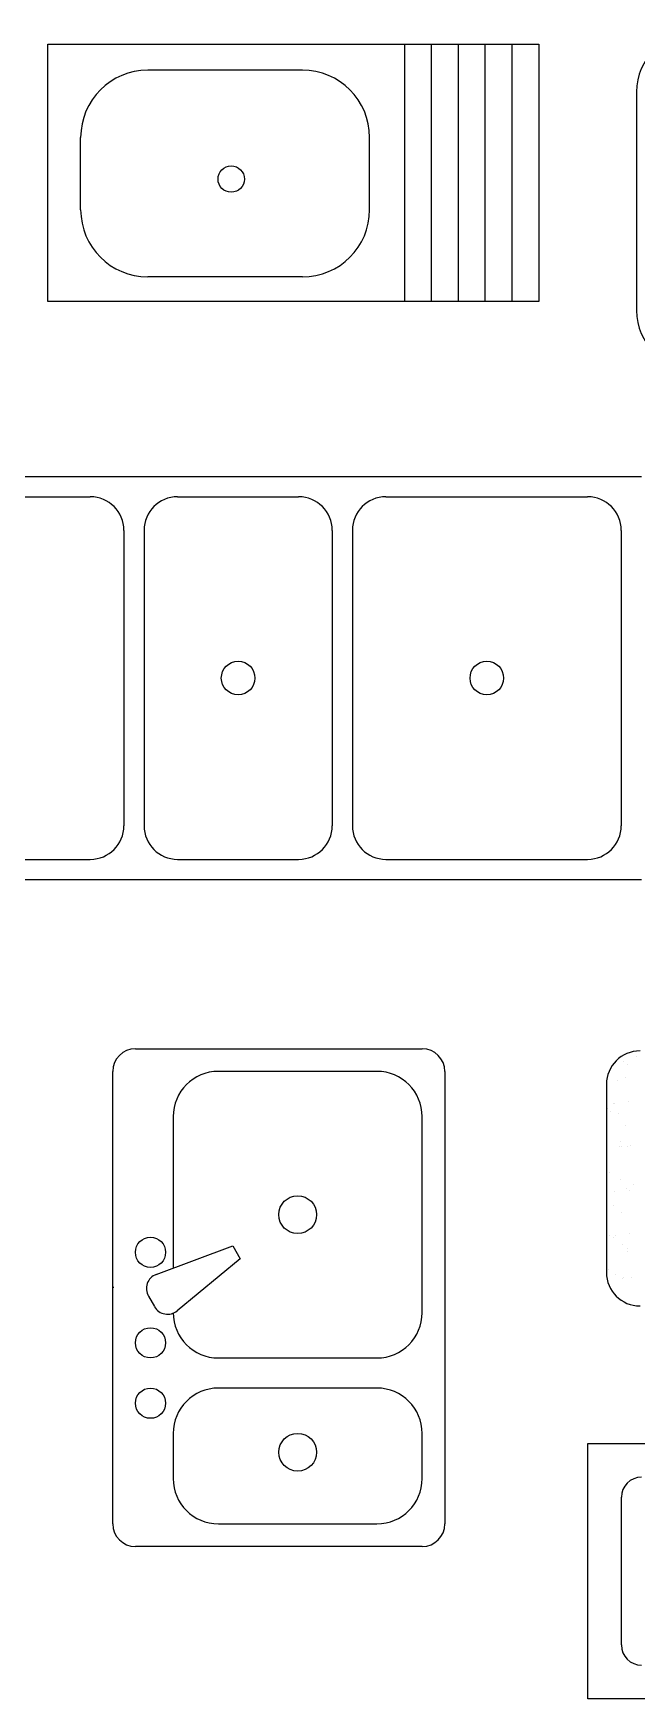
# Model space of a CAD drawing. Header units: metres. Extents: x 271.5 to 281.6, y 139.4 to 150.6.
# Drawn here: x 278.854 to 279.752, y 143.732 to 146.212 of the extents above; entities that cross this region are included whole.
import ezdxf

# ---------------------------------------------------------------- set-up
doc = ezdxf.new("R2010")
doc.units = ezdxf.units.M
doc.styles.add('DIM_FONT', font='simplex_.ttf', dxfattribs={"width": 0.8})

msp = doc.modelspace()

# ---------------------------------------------------------------- linework, layer by layer
for p, q in [((278.8757, 146.1959), (279.606, 146.1959)), ((278.8757, 145.813), (278.8757, 146.1959)), ((279.406, 146.1959), (279.406, 145.813)), ((279.446, 146.1959), (279.446, 145.813)), ((279.486, 146.1959), (279.486, 145.813)), ((279.526, 146.1959), (279.526, 145.813)), ((279.566, 146.1959), (279.566, 145.813)), ((279.606, 146.1959), (279.606, 145.813)), ((279.2544, 146.1573), (279.0244, 146.1573)), ((278.9244, 145.9495), (278.9244, 146.0573)), ((279.3544, 145.9495), (279.3544, 146.0573)), ((279.2544, 145.8495), (279.0244, 145.8495)), ((279.606, 145.813), (278.8757, 145.813)), ((278.5587, 145.552, -0.09), (279.7587, 145.552, -0.09)), ((278.6387, 145.522, -0.09), (278.9387, 145.522, -0.09)), ((279.0687, 145.522, -0.09), (279.2487, 145.522, -0.09)), ((279.3787, 145.522, -0.09), (279.6787, 145.522, -0.09)), ((278.9887, 145.472, -0.09), (278.9887, 145.032, -0.09)), ((279.0187, 145.472, -0.09), (279.0187, 145.032, -0.09)), ((279.2987, 145.472, -0.09), (279.2987, 145.032, -0.09)), ((279.3287, 145.472, -0.09), (279.3287, 145.032, -0.09)), ((279.7287, 145.472, -0.09), (279.7287, 145.032, -0.09)), ((278.6387, 144.982, -0.09), (278.9387, 144.982, -0.09)), ((279.0687, 144.982, -0.09), (279.2487, 144.982, -0.09)), ((279.3787, 144.982, -0.09), (279.6787, 144.982, -0.09)), ((278.5587, 144.952, -0.09), (279.7587, 144.952, -0.09)), ((279.7326, 144.6802), (279.7326, 144.6802)), ((279.7507, 144.6884), (279.7507, 144.6884)), ((279.7355, 144.6573), (279.7355, 144.6573)), ((279.7373, 144.6759), (279.7373, 144.6759)), ((279.7067, 144.6468), (279.7067, 144.3668)), ((279.7227, 144.6525), (279.7227, 144.6525)), ((279.7083, 144.6102), (279.7083, 144.6102)), ((279.713, 144.6059), (279.713, 144.6059)), ((279.7174, 144.6183), (279.7174, 144.6183)), ((279.719, 144.6184), (279.719, 144.6184)), ((279.7243, 144.6035), (279.7243, 144.6035)), ((279.7396, 144.6211), (279.7396, 144.6211)), ((279.7351, 144.5856), (279.7351, 144.5856)), ((279.7259, 144.5546), (279.7259, 144.5546)), ((279.7272, 144.5615), (279.7272, 144.5615)), ((279.7292, 144.554), (279.7292, 144.554)), ((279.7379, 144.5547), (279.7379, 144.5547)), ((279.7424, 144.5557), (279.7424, 144.5557)), ((279.7108, 144.5156), (279.7108, 144.5156)), ((279.7275, 144.5056), (279.7275, 144.5056)), ((279.7181, 144.4868), (279.7181, 144.4868)), ((279.7361, 144.4925), (279.7361, 144.4925)), ((279.7408, 144.4882), (279.7408, 144.4882)), ((279.7477, 144.4979), (279.7477, 144.4979)), ((279.7179, 144.4664), (279.7179, 144.4664)), ((279.7291, 144.4567), (279.7291, 144.4567)), ((279.7076, 144.4196), (279.7076, 144.4196)), ((279.7118, 144.4225), (279.7118, 144.4225)), ((279.7165, 144.4182), (279.7165, 144.4182)), ((279.7209, 144.4214), (279.7209, 144.4214)), ((279.7307, 144.4078), (279.7307, 144.4078)), ((279.7415, 144.4241), (279.7415, 144.4241)), ((279.7384, 144.4028), (279.7384, 144.4028)), ((279.7386, 144.3979), (279.7386, 144.3979)), ((279.7097, 144.3705), (279.7097, 144.3705)), ((279.7204, 144.3637), (279.7204, 144.3637)), ((279.7311, 144.357), (279.7311, 144.357)), ((279.7323, 144.3588), (279.7323, 144.3588)), ((279.7443, 144.3587), (279.7443, 144.3587))]:
    msp.add_line(p, q)
at = {"color": 0}
for p, q in [((279.7517, 145.7992), (279.7517, 146.1253)), ((279.6789, 143.7319), (279.6789, 144.1119)), ((279.6789, 144.1119), (280.3789, 144.1119)), ((279.7289, 143.8119), (279.7289, 144.0319)), ((280.3789, 143.7319), (279.6789, 143.7319))]:
    msp.add_line(p, q, dxfattribs=at)
at = {"linetype": 'ByBlock'}
for p, q in [((279.0058, 144.6999), (279.4326, 144.6999)), ((278.9721, 143.9923), (278.9721, 144.6662)), ((279.3652, 144.6662), (279.1294, 144.6662)), ((279.4663, 144.6662), (279.4663, 143.9923)), ((279.062, 144.5988), (279.062, 144.3732)), ((279.4326, 144.3068), (279.4326, 144.5988)), ((279.0368, 144.3638), (279.1506, 144.4064)), ((279.1506, 144.4064), (279.1619, 144.3869)), ((279.1619, 144.3869), (279.068, 144.3097)), ((279.0253, 144.3315), (279.0343, 144.3158)), ((279.1294, 144.2394), (279.3652, 144.2394)), ((279.3652, 144.1945), (279.1294, 144.1945)), ((279.062, 144.1271), (279.062, 144.0597)), ((279.4326, 144.0597), (279.4326, 144.1271)), ((279.1294, 143.9923), (279.3652, 143.9923)), ((279.4326, 143.9586), (279.0058, 143.9586))]:
    msp.add_line(p, q, dxfattribs=at)
for centre, radius in [((279.1484, 145.9951), 0.0196), ((279.1587, 145.252, -0.09), 0.025), ((279.5287, 145.252, -0.09), 0.025)]:
    msp.add_circle(centre, radius)
for centre, radius in [((279.2473, 144.4528), 0.0281), ((279.0283, 144.3967), 0.0225), ((279.0283, 144.2619), 0.0225), ((279.0283, 144.172), 0.0225), ((279.2473, 144.099), 0.0281)]:
    msp.add_circle(centre, radius, dxfattribs=at)
at = {"color": 0}
for centre, radius, start, end in [((279.8386, 146.1253), 0.087, 90, 180), ((279.8386, 145.7992), 0.087, 180, 270), ((279.7589, 144.0319), 0.03, 90, 180), ((279.7589, 143.8119), 0.03, 180, 270)]:
    msp.add_arc(centre, radius, start, end, dxfattribs=at)
for centre, radius, start, end in [((279.0244, 146.0573), 0.1, 90, 180), ((279.2544, 146.0573), 0.1, 0, 90), ((279.0244, 145.9495), 0.1, 180, 270), ((279.2544, 145.9495), 0.1, 270, 0), ((278.9387, 145.472, -0.09), 0.05, 0, 90), ((279.0687, 145.472, -0.09), 0.05, 90, 180), ((279.2487, 145.472, -0.09), 0.05, 0, 90), ((279.3787, 145.472, -0.09), 0.05, 90, 180), ((279.6787, 145.472, -0.09), 0.05, 0, 90), ((278.9387, 145.032, -0.09), 0.05, 270, 0), ((279.0687, 145.032, -0.09), 0.05, 180, 270), ((279.2487, 145.032, -0.09), 0.05, 270, 0), ((279.3787, 145.032, -0.09), 0.05, 180, 270), ((279.6787, 145.032, -0.09), 0.05, 270, 0), ((279.7567, 144.6468), 0.05, 90, 180), ((279.7567, 144.3668), 0.05, 180, 270)]:
    msp.add_arc(centre, radius, start, end)
at = {"linetype": 'ByBlock'}
for centre, radius, start, end in [((279.0058, 144.6662), 0.0337, 90, 180), ((279.4326, 144.6662), 0.0337, 0, 90), ((279.1294, 144.5988), 0.0674, 90, 180), ((279.3652, 144.5988), 0.0674, 0, 90), ((279.0447, 144.3427), 0.0225, 110.5377, 210), ((279.0538, 144.327), 0.0225, 210, 309.4623), ((279.1294, 144.3068), 0.0674, 180, 270), ((279.3652, 144.3068), 0.0674, 270, 0), ((279.1294, 144.1271), 0.0674, 90, 180), ((279.3652, 144.1271), 0.0674, 0, 90), ((279.1294, 144.0597), 0.0674, 180, 270), ((279.3652, 144.0597), 0.0674, 270, 0), ((279.0058, 143.9923), 0.0337, 180, 270), ((279.4326, 143.9923), 0.0337, 270, 0)]:
    msp.add_arc(centre, radius, start, end, dxfattribs=at)

# ---------------------------------------------------------------- texts
at = {"style": 'DIM_FONT', "width": 0.8, "flags": 9}
for tag in ['YSIZE', 'XSIZE']:
    msp.add_attdef(tag, (278.9721, 144.3443), '500', height=0.0005, dxfattribs=at)

doc.saveas('drawing.dxf')
